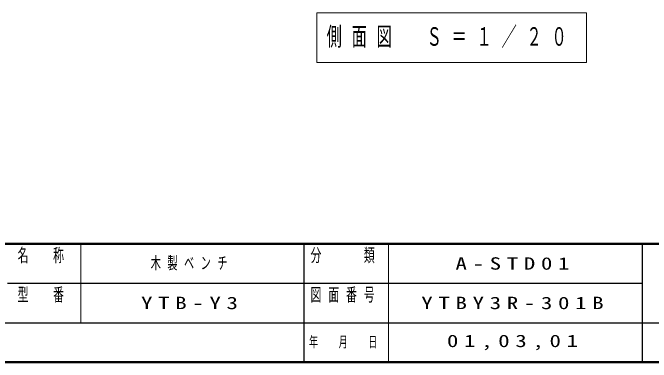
# Model space of a CAD drawing. Units: millimetres on the paper, scale 1:20. Extents: x -365 to 0, y -6 to 257.
# Drawn here: x -181.6 to -68.4, y 0 to 62 of the extents above; entities that cross this region are included whole.
import ezdxf

# ---------------------------------------------------------------- set-up
doc = ezdxf.new("R2010")
doc.units = ezdxf.units.MM
doc.layers.add('1_20', color=7, linetype='Continuous', lineweight=25)
doc.layers.add('NAKAMURA図枠', color=7, linetype='Continuous', lineweight=13)
doc.layers.add('図面情報', color=7, linetype='Continuous')
doc.styles.add('ＭＳ ゴシック', font='')
doc.styles.get('ＭＳ ゴシック').set_extended_font_data('MS Gothic')

msp = doc.modelspace()

# ---------------------------------------------------------------- linework, layer by layer
at = {"layer": '1_20', "lineweight": 13}
for p, q in [((-127.703, 61.993), (-127.703, 53.193)), ((-79.903, 61.993), (-127.703, 61.993)), ((-79.903, 53.193), (-79.903, 61.993)), ((-127.703, 53.193), (-79.903, 53.193))]:
    msp.add_line(p, q, dxfattribs=at)
at = {"layer": 'NAKAMURA図枠', "lineweight": 50}
for p, q in [((-365, 21), (0, 21)), ((-365, 0), (0, 0))]:
    msp.add_line(p, q, dxfattribs=at)
at = {"layer": 'NAKAMURA図枠'}
for p, q in [((-169.5, 21), (-169.5, 7)), ((-115, 21), (-115, 0))]:
    msp.add_line(p, q, dxfattribs=at)
at = {"layer": 'NAKAMURA図枠', "lineweight": 25}
for p, q in [((-130, 21), (-130, 0)), ((-70, 21), (-70, 0)), ((-182.5, 14), (-70, 14)), ((-237.5, 7), (0, 7))]:
    msp.add_line(p, q, dxfattribs=at)

# ---------------------------------------------------------------- texts
at = {"layer": '1_20', "insert": (-103.803, 57.593), "char_height": 3.299, "attachment_point": 5, "style": 'ＭＳ ゴシック'}
msp.add_mtext('\\T1.64;\\W0.6;側面図\u3000Ｓ＝１／２０', dxfattribs=at)
at = {"layer": 'NAKAMURA図枠', "style": 'ＭＳ ゴシック'}
for s, insert, char_height, attachment_point in [('\\T1.64;\\W0.6;名\u3000称', (-176, 20.167), 2.346, 2), ('\\T1.64;\\W0.6;分\u3000\u3000類', (-122.5, 20.167), 2.346, 2), ('\\T1.64;\\W0.6;型\u3000番', (-176, 13.167), 2.346, 2), ('\\T1.64;\\W0.6;図面番号', (-122.5, 13.167), 2.346, 2), ('\\T1.64;\\W0.6;年\u3000月\u3000日', (-122.5, 3.5), 1.906, 5)]:
    msp.add_mtext(s, dxfattribs=dict(at, insert=insert, char_height=char_height, attachment_point=attachment_point))
at = {"layer": '図面情報', "char_height": 2.199, "attachment_point": 5, "style": 'ＭＳ ゴシック'}
for s, insert in [('\\T1.64;\\W0.6;木製ベンチ', (-149.75, 17.5)), ('\\T1.5;\\W1.35;A-STD01', (-92.5, 17.5)), ('\\T1.5;\\W1.35;YTB-Y3', (-149.75, 10.5)), ('\\T1.5;\\W1.35;YTBY3R-301B', (-92.5, 10.5)), ('\\T1.5;\\W1.35;01,03,01', (-92.5, 3.5))]:
    msp.add_mtext(s, dxfattribs=dict(at, insert=insert))

doc.saveas('drawing.dxf')
